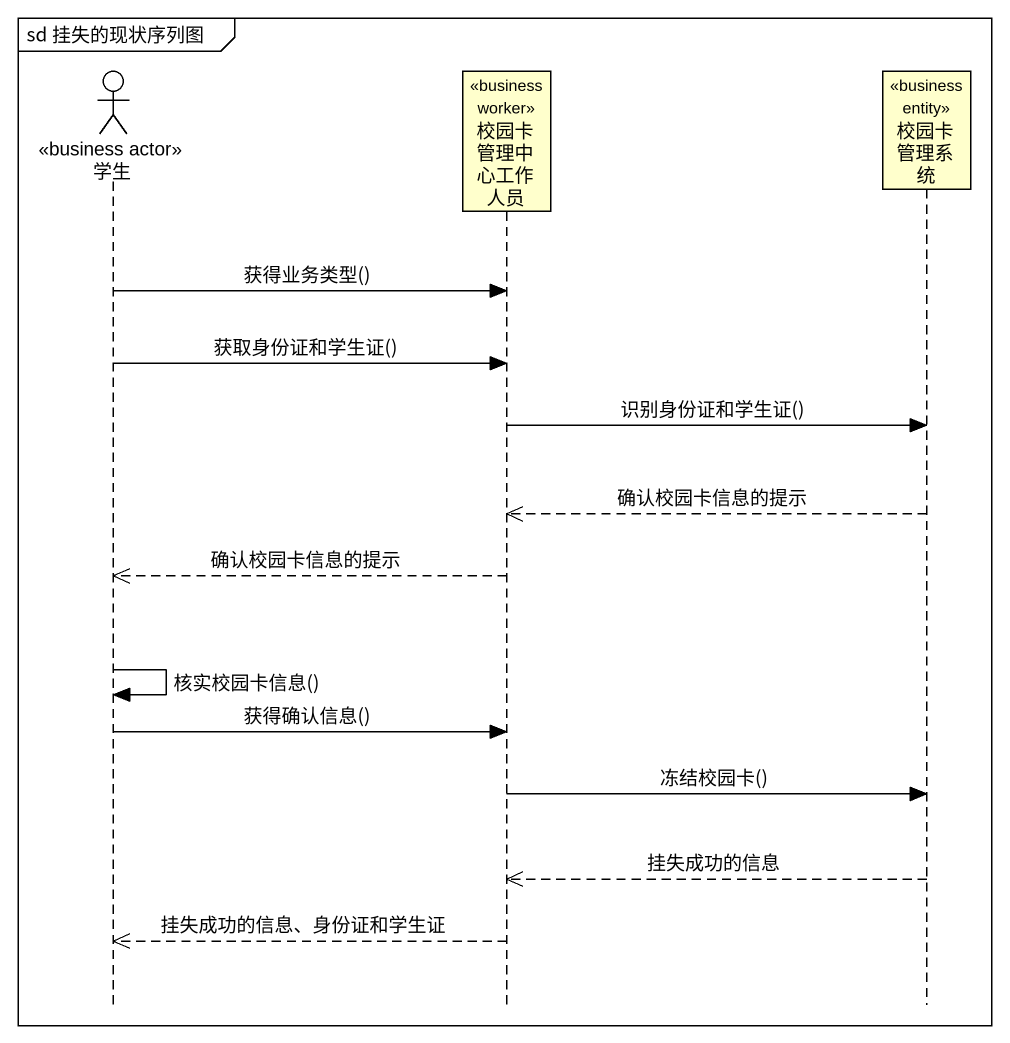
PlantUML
@startuml
mainframe sd 挂失的现状序列图
hide footbox
actor 学生 <<business actor>>
participant 校园卡管理中心工作人员 <<business worker>>
participant 校园卡管理系统 <<business entity>>

学生 -> 校园卡管理中心工作人员 : 获得业务类型()
学生 -> 校园卡管理中心工作人员 : 获取身份证和学生证()
校园卡管理中心工作人员 -> 校园卡管理系统 : 识别身份证和学生证()
校园卡管理系统 -->> 校园卡管理中心工作人员 : 确认校园卡信息的提示
校园卡管理中心工作人员 -->> 学生 : 确认校园卡信息的提示
学生 -> 学生 : 核实校园卡信息()
学生 -> 校园卡管理中心工作人员 : 获得确认信息()
校园卡管理中心工作人员 -> 校园卡管理系统 : 冻结校园卡()
校园卡管理系统 -->> 校园卡管理中心工作人员 : 挂失成功的信息
校园卡管理中心工作人员 -->> 学生 : 挂失成功的信息、身份证和学生证
@enduml
